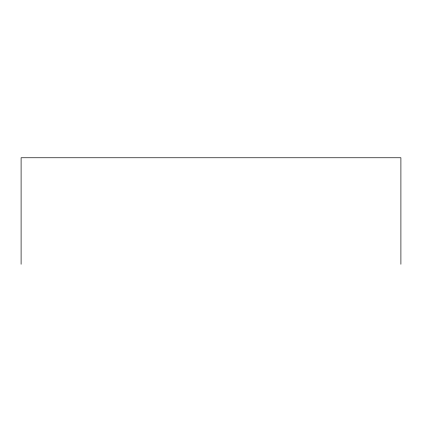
<?xml version="1.0" encoding="UTF-8"?>
<svg xmlns="http://www.w3.org/2000/svg" width="422" height="422" viewBox="0 0 422 422"><rect width="100%" height="100%" fill="white"/><g stroke="black" fill="none" stroke-linecap="round" stroke-linejoin="round"><path stroke-width="0.63" d="M400.9 264.241L400.9 157.759L21.1 157.759L21.1 264.241"/></g></svg>
